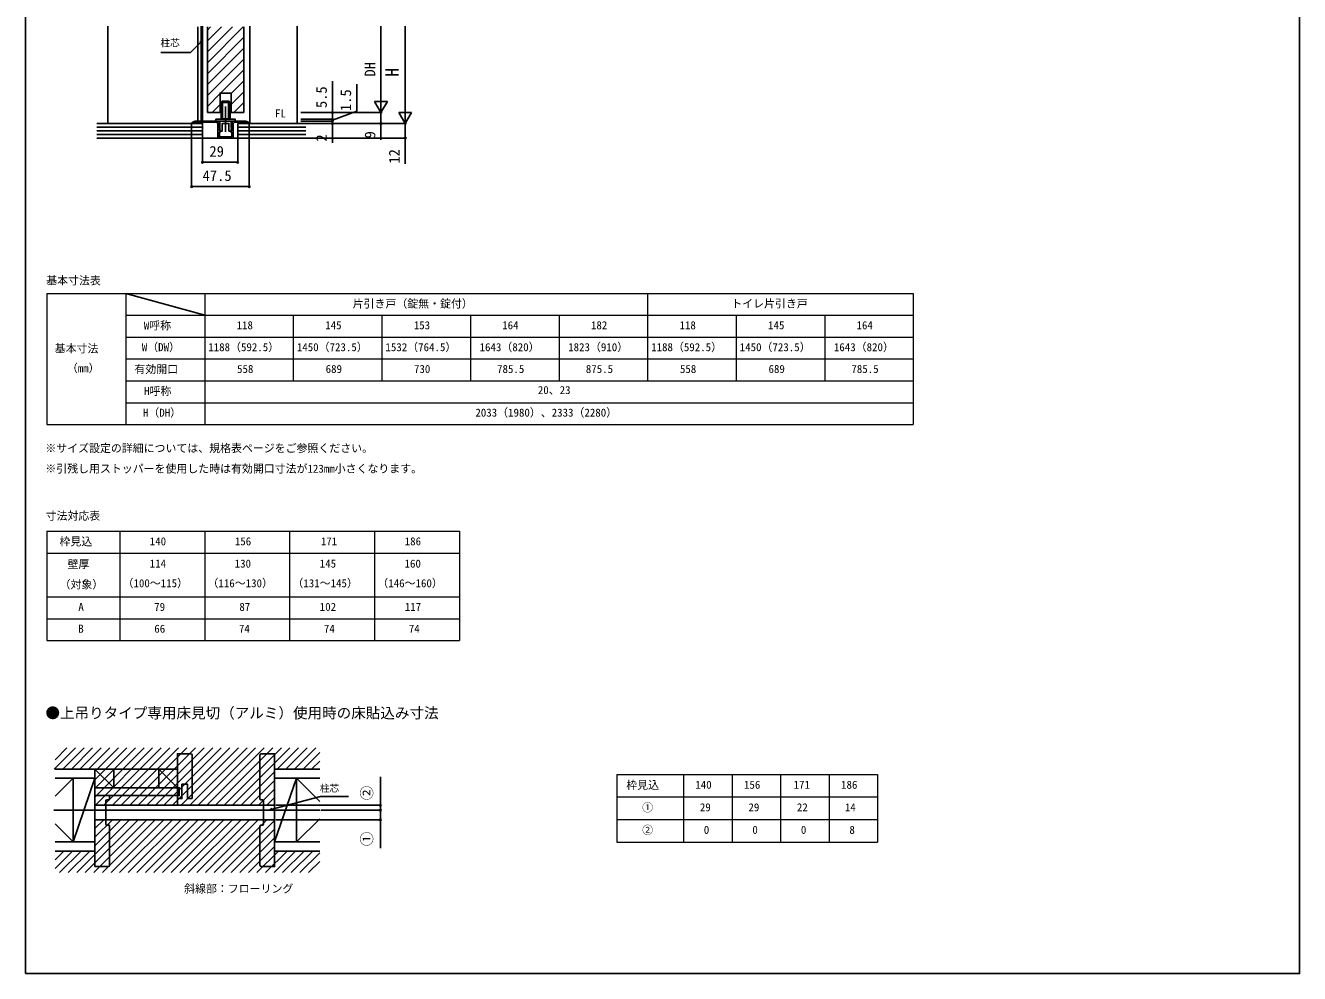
# Model space of a CAD drawing. Units: millimetres, scale not verified. Extents: x -525 to 525, y -783 to 780.
# Drawn here: x -525 to 525, y -783 to -2 of the extents above; entities that cross this region are included whole.
import ezdxf
from ezdxf.enums import TextEntityAlignment as Align

# ---------------------------------------------------------------- set-up
doc = ezdxf.new("R2010")
doc.units = ezdxf.units.MM
doc.header["$LTSCALE"] = 4
doc.layers.add('0-1_TABLE1', color=7, linetype='Continuous', lineweight=18)
for name, color, linetype in [('0-2_USER1', 3, 'Continuous'), ('0-3_YKK_11', 7, 'Continuous'), ('0-4_YKK_11E', 7, 'Continuous'), ('0-5_YKK_12', 2, 'Continuous'), ('0-6_YKK_13', 4, 'Continuous'), ('0-8_YKK_D', 6, 'Continuous'), ('0-9_YKK_ZWAK', 7, 'Continuous'), ('0-A_YSS_K', 3, 'Continuous')]:
    doc.layers.add(name, color=color, linetype=linetype)
doc.styles.add('ＭＳ ゴシック', font='')
doc.styles.get('ＭＳ ゴシック').set_extended_font_data('MS Gothic')

msp = doc.modelspace()

# ---------------------------------------------------------------- linework, layer by layer
at = {"layer": '0-1_TABLE1'}
for p, q in [((-507.193, -222.882), (206.807, -222.882)), ((-507.193, -222.882), (-507.193, -330.882)), ((-442.193, -222.882), (-442.193, -330.882)), ((-377.193, -222.882), (-377.193, -330.882)), ((-12.193, -222.882), (-12.193, -294.882)), ((206.807, -222.882), (206.807, -330.882)), ((-442.193, -240.882), (206.807, -240.882)), ((-304.193, -240.882), (-304.193, -294.882)), ((-231.193, -240.882), (-231.193, -294.882)), ((-158.193, -240.882), (-158.193, -294.882)), ((-85.193, -240.882), (-85.193, -294.882)), ((60.807, -240.882), (60.807, -294.882)), ((133.807, -240.882), (133.807, -294.882)), ((-442.193, -258.882), (206.807, -258.882)), ((-442.193, -276.882), (206.807, -276.882)), ((-442.193, -294.882), (206.807, -294.882)), ((-442.193, -312.882), (206.807, -312.882)), ((-507.193, -330.882), (206.807, -330.882)), ((-507.193, -418.882), (-167.193, -418.882)), ((-507.193, -418.882), (-507.193, -508.882)), ((-447.193, -418.882), (-447.193, -508.882)), ((-377.193, -418.882), (-377.193, -508.882)), ((-307.193, -418.882), (-307.193, -508.882)), ((-237.193, -418.882), (-237.193, -508.882)), ((-167.193, -418.882), (-167.193, -508.882)), ((-507.193, -436.882), (-167.193, -436.882)), ((-507.193, -472.882), (-167.193, -472.882)), ((-507.193, -490.882), (-167.193, -490.882)), ((-507.193, -508.882), (-167.193, -508.882)), ((-37.579, -619.165), (177.421, -619.165)), ((-37.579, -619.165), (-37.579, -674.903)), ((17.421, -619.165), (17.421, -674.903)), ((57.421, -619.165), (57.421, -674.903)), ((97.421, -619.165), (97.421, -674.903)), ((137.421, -619.165), (137.421, -674.903)), ((177.421, -619.165), (177.421, -674.903)), ((-37.579, -637.744), (177.421, -637.744)), ((-37.579, -656.324), (177.421, -656.324)), ((-37.579, -674.903), (177.421, -674.903))]:
    msp.add_line(p, q, dxfattribs=at)
at = {"layer": '0-3_YKK_11'}
for p, q in [((-365.274, -80.856), (-383.974, -80.856)), ((-377.193, -240.882), (-442.193, -222.882))]:
    msp.add_line(p, q, dxfattribs=at)
for points in [[(-387.792, -82.227), (-387.974, -82.613), (-387.974, -82.856), (-387.072, -82.856), (-386.897, -82.799)], [(-383.974, -81.856), (-367.274, -81.856), (-366.274, -82.856), (-366.274, -94.856), (-353.674, -94.856), (-353.674, -82.856), (-352.674, -81.856), (-344.474, -81.856)], [(-365.028, -87.856), (-364.778, -87.252), (-365.274, -86.756), (-365.274, -80.856)], [(-344.474, -80.856), (-354.674, -80.856), (-354.674, -86.756), (-355.17, -87.252), (-354.92, -87.856)], [(-341.551, -82.799), (-341.376, -82.856), (-340.474, -82.856), (-340.474, -82.613), (-340.656, -82.227)], [(-354.935, -88.455), (-355.161, -88.543), (-355.724, -89.106), (-355.724, -89.856), (-354.874, -89.856), (-354.874, -93.856), (-359.516, -93.856), (-359.699, -93.976), (-360.249, -93.976), (-360.432, -93.856), (-365.074, -93.856), (-365.074, -89.856), (-364.224, -89.856), (-364.224, -89.106), (-364.787, -88.543), (-365.013, -88.455)]]:
    msp.add_lwpolyline(points, dxfattribs=at)
msp.add_lwpolyline([(-355.274, -80.856), (-364.674, -80.856), (-364.674, -83.856), (-364.674, -86.302), (-364.85, -86.575), (-364.912, -86.918), (-364.362, -87.468), (-364.523, -87.856), (-364.886, -87.856), (-365, -88.13), (-363.974, -89.156), (-362.674, -89.156), (-362.674, -82.856), (-359.974, -82.856), (-357.274, -82.856), (-357.274, -89.156), (-355.974, -89.156), (-354.948, -88.13), (-355.062, -87.856), (-355.425, -87.856), (-355.586, -87.468), (-355.036, -86.918), (-355.098, -86.575), (-355.274, -86.302), (-355.274, -83.856)], close=True, dxfattribs=at)
for centre, radius, start, end in [((-383.974, -86.856), 6, 90, 129.5212), ((-383.974, -86.856), 5, 90, 125.77483), ((-344.474, -86.856), 6, 50.4788, 90), ((-344.474, -86.856), 5, 54.22517, 90), ((-365.028, -88.156), 0.3, 90, 272.73383), ((-354.92, -88.156), 0.3, 267.26617, 90)]:
    msp.add_arc(centre, radius, start, end, dxfattribs=at)
at = {"layer": '0-4_YKK_11E'}
for p, q in [((-387.628, -639.083), (-387.628, -603.083)), ((-331.628, -603.083), (-331.628, -639.583)), ((-456.128, -640.083), (-457.628, -640.083)), ((-331.128, -640.083), (-329.628, -640.083)), ((-458.628, -641.083), (-458.628, -660.083)), ((-328.628, -641.083), (-328.628, -660.083)), ((-457.628, -661.083), (-456.128, -661.083)), ((-329.628, -661.083), (-331.128, -661.083)), ((-455.628, -661.583), (-455.628, -694.083)), ((-331.628, -661.583), (-331.628, -694.083))]:
    msp.add_line(p, q, dxfattribs=at)
for points in [[(-388.628, -602.083), (-399.628, -602.083), (-399.628, -614.583), (-399.628, -630.083), (-398.128, -630.083), (-398.128, -636.583), (-399.628, -636.583), (-399.628, -639.083), (-396.003, -639.083), (-396.003, -636.708), (-396.003, -627.333), (-391.253, -627.333), (-391.253, -636.708), (-391.253, -639.083), (-387.628, -639.083)], [(-319.628, -682.583), (-319.628, -614.583), (-319.628, -602.083), (-330.628, -602.083)], [(-467.628, -682.583), (-467.628, -636.583), (-459.128, -636.583), (-455.628, -636.583), (-455.628, -639.583)], [(-456.628, -695.083), (-467.628, -695.083), (-467.628, -682.583)], [(-330.628, -695.083), (-319.628, -695.083), (-319.628, -682.583)]]:
    msp.add_lwpolyline(points, dxfattribs=at)
for centre, radius, start, end in [((-388.628, -603.083), 1, 0.00001, 89.99999), ((-330.628, -603.083), 1, 90.00001, 179.99999), ((-457.628, -641.083), 1, 90.00001, 179.99999), ((-456.128, -639.583), 0.5, 270.00001, 359.99999), ((-331.128, -639.583), 0.5, 180.00001, 269.99999), ((-329.628, -641.083), 1, 0.00001, 89.99999), ((-457.628, -660.083), 1, 180.00001, 269.99999), ((-456.128, -661.583), 0.5, 0.00001, 89.99999), ((-331.128, -661.583), 0.5, 90.00001, 179.99999), ((-329.628, -660.083), 1, 270.00001, 359.99999), ((-456.628, -694.083), 1, 270.00001, 359.99999), ((-330.628, -694.083), 1, 180.00001, 269.99999)]:
    msp.add_arc(centre, radius, start, end, dxfattribs=at)
at = {"layer": '0-5_YKK_12'}
for p, q in [((-456.974, -82.856), (-456.974, -2.623)), ((-382.974, -80.856), (-382.974, -3.223)), ((-379.974, -80.856), (-379.974, -2.623)), ((-378.974, -109.553), (-378.974, -2.623)), ((-374.974, -5.9), (-372.298, -3.223)), ((-374.974, -14.88), (-363.317, -3.223)), ((-374.974, -23.86), (-354.337, -3.223)), ((-374.974, -32.841), (-345.357, -3.223)), ((-339.974, -82.856), (-339.974, -2.623)), ((-300.974, -82.856), (-300.974, -2.623)), ((-374.974, -41.821), (-344.974, -11.821)), ((-374.974, -50.801), (-344.974, -20.801)), ((-374.974, -59.781), (-344.974, -29.781)), ((-364.068, -57.856), (-344.974, -38.762)), ((-355.474, -58.242), (-344.974, -47.742)), ((-374.974, -68.762), (-364.474, -58.262)), ((-355.474, -67.222), (-344.974, -56.722)), ((-371.088, -73.856), (-364.474, -67.242)), ((-359.974, -68.931), (-359.974, -89.688)), ((-353.127, -73.856), (-344.974, -65.702)), ((-282.429, -648.583), (-501.449, -648.583))]:
    msp.add_line(p, q, dxfattribs=at)
at = {"layer": '0-6_YKK_13'}
for p, q in [((-374.974, -73.856), (-374.974, -3.223)), ((-344.974, -73.856), (-344.974, -3.223)), ((-355.474, -73.856), (-355.474, -57.856)), ((-363.724, -65.556), (-363.524, -65.356)), ((-356.424, -65.356), (-363.524, -65.356)), ((-362.974, -64.556), (-362.774, -64.356)), ((-362.974, -64.556), (-362.974, -65.356)), ((-362.974, -64.556), (-356.974, -64.556)), ((-362.774, -64.356), (-357.174, -64.356)), ((-362.474, -65.356), (-362.474, -79.356)), ((-357.474, -65.356), (-357.474, -79.356)), ((-356.974, -64.556), (-357.174, -64.356)), ((-356.974, -64.556), (-356.974, -65.356)), ((-356.224, -65.556), (-356.424, -65.356)), ((-356.224, -65.556), (-356.224, -78.956)), ((-374.974, -73.856), (-364.474, -73.856)), ((-356.224, -78.956), (-363.724, -78.956)), ((-356.424, -79.156), (-363.524, -79.156)), ((-356.424, -79.156), (-356.224, -78.956)), ((-355.474, -73.856), (-344.974, -73.856)), ((-501.203, -614.833), (-483.719, -597.349)), ((-500.492, -607.05), (-490.79, -597.349)), ((-494.132, -614.833), (-476.648, -597.349)), ((-487.061, -614.833), (-469.577, -597.349)), ((-479.99, -614.833), (-462.506, -597.349)), ((-472.919, -614.833), (-455.435, -597.349)), ((-467.628, -637.826), (-427.151, -597.349)), ((-467.628, -630.755), (-434.222, -597.349)), ((-467.628, -623.684), (-441.293, -597.349)), ((-467.314, -644.583), (-420.08, -597.349)), ((-465.848, -614.833), (-448.364, -597.349)), ((-460.243, -644.583), (-413.009, -597.349)), ((-453.172, -644.583), (-405.938, -597.349)), ((-446.101, -644.583), (-398.867, -597.349)), ((-439.03, -644.583), (-391.795, -597.349)), ((-431.958, -644.583), (-384.724, -597.349)), ((-424.887, -644.583), (-377.653, -597.349)), ((-417.816, -644.583), (-370.582, -597.349)), ((-410.745, -644.583), (-363.511, -597.349)), ((-403.674, -644.583), (-356.44, -597.349)), ((-396.603, -644.583), (-349.369, -597.349)), ((-389.532, -644.583), (-342.298, -597.349)), ((-382.461, -644.583), (-335.227, -597.349)), ((-375.39, -644.583), (-328.156, -597.349)), ((-368.319, -644.583), (-321.085, -597.349)), ((-361.248, -644.583), (-314.014, -597.349)), ((-354.177, -644.583), (-306.943, -597.349)), ((-317.356, -614.833), (-299.872, -597.349)), ((-310.285, -614.833), (-292.801, -597.349)), ((-303.214, -614.833), (-285.729, -597.349)), ((-296.142, -614.833), (-282.429, -601.12)), ((-289.071, -614.833), (-282.429, -608.191)), ((-347.106, -644.583), (-319.628, -617.105)), ((-340.035, -644.583), (-319.628, -624.177)), ((-332.964, -644.583), (-319.628, -631.248)), ((-325.892, -644.583), (-319.628, -638.319)), ((-319.628, -644.583), (-467.628, -644.583)), ((-482.653, -700.083), (-439.153, -656.583)), ((-475.582, -700.083), (-432.082, -656.583)), ((-468.511, -700.083), (-425.011, -656.583)), ((-319.628, -656.583), (-467.628, -656.583)), ((-467.628, -670.916), (-453.295, -656.583)), ((-467.628, -663.845), (-460.366, -656.583)), ((-467.628, -677.987), (-446.224, -656.583)), ((-461.44, -700.083), (-417.94, -656.583)), ((-454.369, -700.083), (-410.869, -656.583)), ((-447.298, -700.083), (-403.798, -656.583)), ((-440.227, -700.083), (-396.727, -656.583)), ((-433.156, -700.083), (-389.656, -656.583)), ((-426.084, -700.083), (-382.584, -656.583)), ((-419.013, -700.083), (-375.513, -656.583)), ((-411.942, -700.083), (-368.442, -656.583)), ((-404.871, -700.083), (-361.371, -656.583)), ((-397.8, -700.083), (-354.3, -656.583)), ((-390.729, -700.083), (-347.229, -656.583)), ((-383.658, -700.083), (-340.158, -656.583)), ((-376.587, -700.083), (-333.087, -656.583)), ((-369.516, -700.083), (-326.016, -656.583)), ((-362.445, -700.083), (-319.628, -657.266)), ((-355.374, -700.083), (-319.628, -664.337)), ((-348.303, -700.083), (-319.628, -671.408)), ((-500.492, -696.709), (-486.116, -682.333)), ((-500.492, -689.637), (-493.187, -682.333)), ((-496.795, -700.083), (-479.045, -682.333)), ((-489.724, -700.083), (-471.974, -682.333)), ((-341.232, -700.083), (-319.628, -678.479)), ((-334.161, -700.083), (-316.411, -682.333)), ((-327.089, -700.083), (-309.339, -682.333)), ((-320.018, -700.083), (-302.268, -682.333)), ((-312.947, -700.083), (-295.197, -682.333)), ((-305.876, -700.083), (-288.126, -682.333)), ((-298.805, -700.083), (-282.429, -683.707)), ((-291.734, -700.083), (-282.429, -690.778))]:
    msp.add_line(p, q, dxfattribs=at)
for points in [[(-364.474, -73.856), (-364.474, -57.856), (-355.474, -57.856)], [(-356.224, -65.556), (-363.724, -65.556), (-363.724, -78.956)]]:
    msp.add_lwpolyline(points, dxfattribs=at)
msp.add_lwpolyline([(-367.974, -80.856), (-351.974, -80.856), (-351.974, -79.356), (-367.974, -79.356)], close=True, dxfattribs=at)
at = {"layer": '0-8_YKK_D'}
for p, q in [((-231.924, -2.623), (-231.924, -63.356)), ((-211.924, -2.623), (-211.924, -72.356)), ((-231.924, -73.856), (-231.924, -55.669)), ((-231.924, -73.856), (-237.174, -64.762)), ((-226.674, -64.762), (-237.174, -64.762)), ((-231.924, -73.856), (-226.674, -64.762)), ((-211.924, -82.856), (-211.924, -64.669)), ((-387.974, -83.613), (-387.974, -135.856)), ((-340.474, -83.656), (-340.474, -135.856)), ((-297.974, -73.856), (-230.924, -73.856)), ((-297.974, -73.856), (-230.924, -73.856)), ((-297.974, -73.856), (-270.924, -73.856)), ((-297.974, -79.356), (-270.924, -79.356)), ((-297.974, -79.356), (-270.924, -79.356)), ((-297.974, -80.856), (-270.924, -80.856)), ((-297.974, -80.856), (-270.924, -80.856)), ((-297.974, -82.856), (-210.924, -82.856)), ((-297.974, -82.856), (-210.924, -82.856)), ((-297.974, -82.856), (-230.924, -82.856)), ((-297.974, -82.856), (-270.924, -82.856)), ((-271.924, -79.356), (-271.924, -76.806)), ((-271.924, -80.856), (-271.924, -78.306)), ((-271.924, -80.856), (-271.924, -79.356)), ((-271.924, -80.856), (-271.924, -79.356)), ((-271.924, -80.856), (-271.924, -82.856)), ((-271.924, -80.856), (-271.924, -83.406)), ((-271.924, -82.856), (-271.924, -98.91)), ((-211.924, -82.856), (-217.174, -73.762)), ((-206.674, -73.762), (-217.174, -73.762)), ((-211.924, -82.856), (-206.674, -73.762)), ((-378.974, -95.856), (-378.974, -115.856)), ((-349.974, -95.856), (-349.974, -115.856)), ((-297.974, -94.856), (-210.924, -94.856)), ((-349.974, -114.856), (-378.974, -114.856)), ((-340.474, -134.856), (-387.974, -134.856)), ((-318.628, -644.583), (-231.429, -644.583)), ((-281.429, -648.583), (-231.429, -648.583)), ((-318.628, -656.583), (-231.429, -656.583))]:
    msp.add_line(p, q, dxfattribs=at)
for points in [[(-378.974, -14.423), (-380.777, -16.226), (-388.95, -24.399), (-413.342, -24.399)], [(-381.26, -15.743), (-378.974, -14.423), (-380.294, -16.709)], [(-271.924, -79.356), (-271.924, -73.856), (-271.924, -48.078)], [(-271.924, -80.106), (-251.924, -72.803), (-251.924, -50.531)], [(-231.924, -73.856), (-231.924, -82.856), (-231.924, -96.224)], [(-211.924, -82.856), (-211.924, -94.856), (-211.924, -116.133)], [(-232.429, -648.583), (-232.429, -644.583), (-232.429, -621.26)], [(-323.985, -648.583), (-321.522, -647.923), (-281.802, -637.28), (-258.757, -637.28)], [(-321.345, -648.583), (-323.985, -648.583), (-321.699, -647.263)], [(-232.429, -648.583), (-232.429, -656.583), (-232.429, -679.906)]]:
    msp.add_lwpolyline(points, dxfattribs=at)
for centre in [(-271.924, -73.856), (-271.924, -79.356), (-271.924, -79.356), (-271.924, -80.856), (-271.924, -80.856), (-271.924, -82.856), (-231.924, -82.856), (-211.924, -94.856), (-378.974, -114.856), (-349.974, -114.856), (-387.974, -134.856), (-340.474, -134.856), (-232.429, -644.583), (-232.429, -648.583), (-232.429, -648.583), (-232.429, -656.583)]:
    msp.add_circle(centre, 0.637, dxfattribs=at)
at = {"layer": '0-9_YKK_ZWAK'}
msp.add_line((-524.9, 746.8), (-524.9, -783.2), dxfattribs=at)
msp.add_lwpolyline([(-524.9, -783.2), (525.1, -783.2), (525.1, 746.8)], dxfattribs=at)
at = {"layer": '0-A_YSS_K'}
for p, q in [((-378.974, -82.856), (-465.992, -82.856)), ((-378.974, -82.856), (-378.974, -94.856)), ((-349.974, -82.856), (-349.974, -94.856)), ((-293.924, -82.856), (-349.974, -82.856)), ((-465.992, -85.856), (-378.974, -85.856)), ((-465.992, -88.856), (-378.974, -88.856)), ((-465.992, -91.856), (-378.974, -91.856)), ((-349.974, -85.856), (-293.924, -85.856)), ((-349.974, -88.856), (-293.924, -88.856)), ((-349.974, -91.856), (-293.924, -91.856)), ((-291.924, -94.856), (-465.992, -94.856)), ((-500.492, -614.833), (-399.628, -614.833)), ((-467.628, -614.833), (-467.628, -674.833)), ((-467.628, -614.833), (-452.128, -630.333)), ((-452.128, -614.833), (-452.128, -630.333)), ((-415.128, -614.833), (-399.628, -630.333)), ((-415.128, -614.833), (-415.128, -630.333)), ((-319.628, -614.833), (-282.316, -614.833)), ((-500.492, -622.333), (-467.628, -622.333)), ((-500.492, -637.197), (-485.628, -622.333)), ((-467.628, -622.333), (-485.628, -674.833)), ((-485.628, -622.333), (-485.628, -674.833)), ((-399.628, -622.333), (-399.628, -637.833)), ((-282.429, -622.333), (-319.628, -622.333)), ((-301.628, -622.333), (-319.628, -674.833)), ((-319.628, -622.333), (-319.628, -662.583)), ((-301.628, -622.333), (-301.628, -674.833)), ((-282.429, -641.532), (-301.628, -622.333)), ((-399.628, -630.333), (-467.628, -630.333)), ((-467.628, -636.583), (-399.628, -636.583)), ((-399.628, -636.583), (-399.628, -644.583)), ((-467.628, -644.083), (-467.628, -674.833)), ((-500.492, -659.969), (-485.628, -674.833)), ((-282.429, -655.634), (-301.628, -674.833)), ((-319.628, -662.583), (-319.628, -674.833)), ((-467.628, -674.833), (-500.492, -674.833)), ((-500.492, -682.333), (-467.628, -682.333)), ((-319.628, -674.833), (-282.429, -674.833)), ((-319.628, -682.333), (-282.316, -682.333))]:
    msp.add_line(p, q, dxfattribs=at)

# ---------------------------------------------------------------- texts
at = {"layer": '0-1_TABLE1', "style": 'ＭＳ ゴシック'}
for s, p in [('片引き戸（錠無・錠付）', (-255.239, -236.587)), ('トイレ片引き戸', (56.807, -236.536)), ('W呼称', (-427.387, -254.587)), ('118', (-350.895, -254.382)), ('145', (-277.869, -254.382)), ('153', (-204.869, -254.382)), ('164', (-131.997, -254.382)), ('182', (-58.869, -254.382)), ('118', (14.105, -254.382)), ('145', (87.131, -254.382)), ('164', (160.003, -254.382)), ('基本寸法', (-500.773, -273.575)), ('W（DW）', (-429.048, -272.433)), ('1188（592.5）', (-374.239, -272.433)), ('1450（723.5）', (-301.239, -272.433)), ('1532（764.5）', (-228.239, -272.433)), ('1643（820）', (-150.637, -272.433)), ('1823（910）', (-77.637, -272.433)), ('1188（592.5）', (-9.239, -272.433)), ('1450（723.5）', (63.761, -272.433)), ('1643（820）', (141.363, -272.433)), ('（mm）', (-490.827, -289.752)), ('有効開口', (-435.108, -290.612)), ('558', (-350.537, -290.382)), ('689', (-277.512, -290.382)), ('730', (-204.716, -290.382)), ('785.5', (-136.216, -290.382)), ('875.5', (-63.088, -290.382)), ('558', (14.463, -290.382)), ('689', (87.488, -290.382)), ('785.5', (155.784, -290.382)), ('H呼称', (-427.131, -308.587)), ('20、23', (-102.631, -307.769)), ('H（DH）', (-428.128, -326.433)), ('2033（1980）、2333（2280）', (-154.125, -326.357)), ('枠見込', (-496.855, -432.561)), ('140', (-422.472, -432.382)), ('156', (-352.344, -432.382)), ('171', (-281.475, -432.382)), ('186', (-212.344, -432.382)), ('壁厚', (-490.259, -451.269)), ('114', (-422.497, -450.757)), ('130', (-352.472, -450.757)), ('145', (-282.369, -450.757)), ('160', (-212.472, -450.757)), ('（対象）', (-496.804, -467.956)), ('（100～115）', (-444.895, -466.933)), ('（116～130）', (-374.895, -466.933)), ('（131～145）', (-304.895, -466.933)), ('（146～160）', (-234.895, -466.933)), ('A', (-481.335, -486.382)), ('79', (-418.815, -486.382)), ('87', (-348.637, -486.382)), ('102', (-282.369, -486.382)), ('117', (-212.293, -486.382)), ('B', (-481.387, -504.382)), ('66', (-418.739, -504.382)), ('74', (-348.969, -504.382)), ('74', (-278.969, -504.382)), ('74', (-208.969, -504.382)), ('枠見込', (-29.741, -633.133)), ('140', (27.143, -632.954)), ('156', (67.27, -632.954)), ('171', (108.14, -632.954)), ('186', (147.27, -632.954)), ('①', (-16.676, -651.738)), ('29', (30.901, -651.534)), ('29', (70.901, -651.534)), ('22', (110.875, -651.534)), ('14', (150.39, -651.534)), ('②', (-16.676, -670.318)), ('0', (34.148, -670.113)), ('0', (74.148, -670.113)), ('0', (114.148, -670.113)), ('8', (154.148, -670.113))]:
    msp.add_text(s, height=6.598, dxfattribs=at).set_placement(p, align=Align.BOTTOM_LEFT)
at = {"layer": '0-2_USER1', "style": 'ＭＳ ゴシック'}
for s, height, p in [('FL', 6.598, (-319.258, -79.856)), ('基本寸法表', 6.598, (-507.807, -217.519)), ('※サイズ設定の詳細については、規格表ページをご参照ください。', 6.598, (-508.495, -355.702)), ('※引残し用ストッパーを使用した時は有効開口寸法が123mm小さくなります。', 6.598, (-508.495, -372.543)), ('寸法対応表', 6.598, (-508.318, -411.416)), ('●上吊りタイプ専用床見切（アルミ）使用時の床貼込み寸法', 8.798, (-508.448, -575.592)), ('斜線部：フローリング', 6.598, (-394.134, -718.609))]:
    msp.add_text(s, height=height, dxfattribs=at).set_placement(p, align=Align.BOTTOM_LEFT)
at = {"layer": '0-8_YKK_D', "style": 'ＭＳ ゴシック'}
for s, height, p in [('柱芯', 5.865, (-413.695, -21.188)), ('29', 8.798, (-373.31, -112.856)), ('47.5', 8.798, (-378.951, -132.856)), ('柱芯', 5.865, (-282.348, -635.332))]:
    msp.add_text(s, height=height, dxfattribs=at).set_placement(p, align=Align.BOTTOM_LEFT)
for s, height, p in [('DH', 8.798, (-233.924, -44.205)), ('H', 11, (-213.924, -44.478)), ('5.5', 8.798, (-273.924, -70.192)), ('1.5', 8.798, (-253.924, -72.644)), ('2', 8.798, (-273.924, -97.797)), ('9', 8.798, (-233.924, -95.178)), ('12', 8.798, (-213.924, -115.974)), ('②', 8.798, (-236.543, -640.442)), ('①', 8.798, (-236.543, -678.315))]:
    msp.add_text(s, height=height, rotation=90, dxfattribs=at).set_placement(p, align=Align.BOTTOM_LEFT)

doc.saveas('drawing.dxf')
